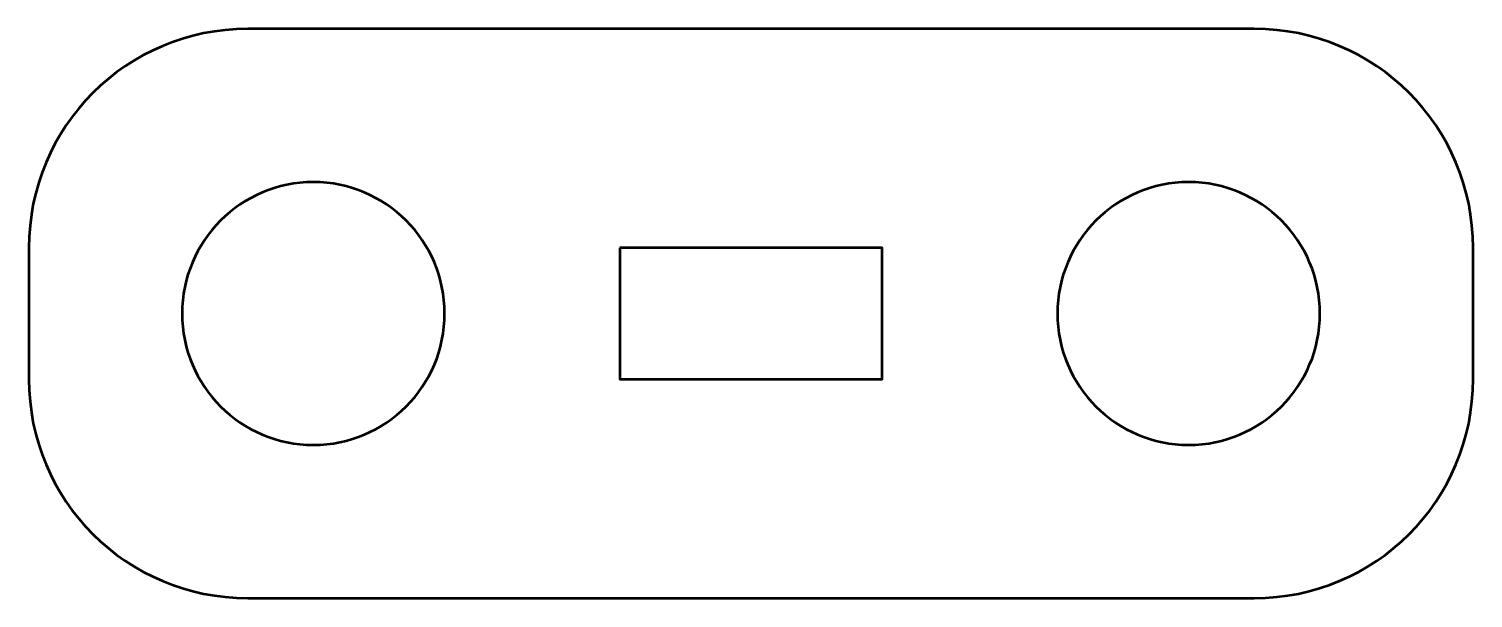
# Model space of a CAD drawing. Header units: centimetres. Extents: x -1.65 to 1.65, y -0.65 to 0.65.
import ezdxf

# ---------------------------------------------------------------- set-up
doc = ezdxf.new("R2010")
doc.units = ezdxf.units.CM
doc.header["$MEASUREMENT"] = 0
doc.layers.add('Layer 1', color=7, linetype='Continuous')

msp = doc.modelspace()

# ---------------------------------------------------------------- linework, layer by layer
at = {"layer": 'Layer 1', "lineweight": 53}
for points, knots in [([(-1.14991, 0.65001), (-1.14991, 0.65001), (1.15002, 0.65001), (1.15002, 0.65001), (1.15002, 0.65001), (1.42704, 0.65001), (1.64999, 0.42692), (1.64999, 0.14992), (1.64999, 0.14992), (1.64999, 0.14992), (1.64999, -0.15009), (1.64999, -0.15009), (1.64999, -0.15009), (1.64999, -0.42705), (1.42704, -0.65001), (1.15002, -0.65001), (1.15002, -0.65001), (1.15002, -0.65001), (-1.14991, -0.65001), (-1.14991, -0.65001), (-1.14991, -0.65001), (-1.4269, -0.65001), (-1.65, -0.42705), (-1.65, -0.15009), (-1.65, -0.15009), (-1.65, -0.15009), (-1.65, 0.14992), (-1.65, 0.14992), (-1.65, 0.14992), (-1.65, 0.42692), (-1.4269, 0.65001), (-1.14991, 0.65001)], [0, 0, 0, 0, 0.125, 0.125, 0.125, 0.125, 0.25, 0.25, 0.25, 0.25, 0.375, 0.375, 0.375, 0.375, 0.5, 0.5, 0.5, 0.5, 0.625, 0.625, 0.625, 0.625, 0.75, 0.75, 0.75, 0.75, 0.875, 0.875, 0.875, 0.875, 1, 1, 1, 1]), ([(-0.69997, -0.00001), (-0.69997, -0.16579), (-0.83421, -0.30002), (-0.99998, -0.30002), (-0.99998, -0.30002), (-1.16564, -0.30002), (-1.29997, -0.16579), (-1.29997, -0.00001), (-1.29997, -0.00001), (-1.29997, 0.16565), (-1.16564, 0.29999), (-0.99998, 0.29999), (-0.99998, 0.29999), (-0.83421, 0.29999), (-0.69997, 0.16565), (-0.69997, -0.00001)], [0, 0, 0, 0, 0.25, 0.25, 0.25, 0.25, 0.5, 0.5, 0.5, 0.5, 0.75, 0.75, 0.75, 0.75, 1, 1, 1, 1]), ([(1.3001, -0.00001), (1.3001, -0.16579), (1.16572, -0.30002), (1.00009, -0.30002), (1.00009, -0.30002), (0.83432, -0.30002), (0.7001, -0.16579), (0.7001, -0.00001), (0.7001, -0.00001), (0.7001, 0.16565), (0.83432, 0.29999), (1.00009, 0.29999), (1.00009, 0.29999), (1.16572, 0.29999), (1.3001, 0.16565), (1.3001, -0.00001)], [0, 0, 0, 0, 0.25, 0.25, 0.25, 0.25, 0.5, 0.5, 0.5, 0.5, 0.75, 0.75, 0.75, 0.75, 1, 1, 1, 1]), ([(-0.29996, 0.14992), (-0.29996, 0.14992), (0.30005, 0.14992), (0.30005, 0.14992), (0.30005, 0.14992), (0.30005, 0.14992), (0.30005, -0.15009), (0.30005, -0.15009), (0.30005, -0.15009), (0.30005, -0.15009), (-0.29996, -0.15009), (-0.29996, -0.15009), (-0.29996, -0.15009), (-0.29996, -0.15009), (-0.29996, 0.14992), (-0.29996, 0.14992)], [0, 0, 0, 0, 0.25, 0.25, 0.25, 0.25, 0.5, 0.5, 0.5, 0.5, 0.75, 0.75, 0.75, 0.75, 1, 1, 1, 1])]:
    msp.add_open_spline(points, degree=3, knots=knots, dxfattribs=at)

doc.saveas('drawing.dxf')
